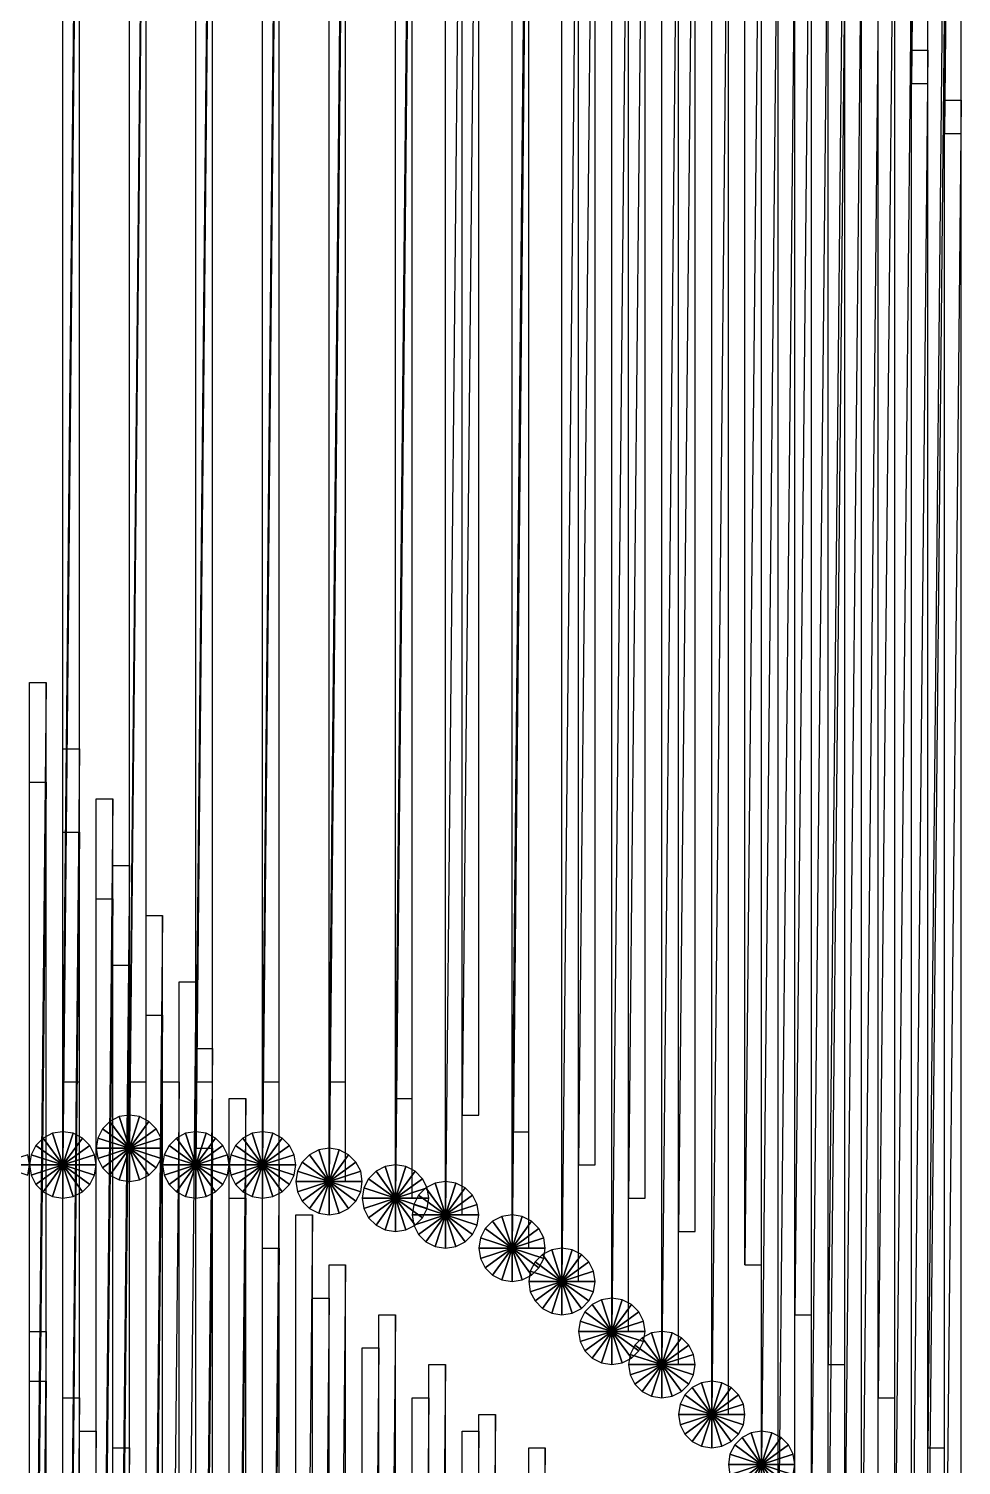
# Model space of a CAD drawing. Header units: metres. Extents: x -172 to 779, y -182 to 937.
# Drawn here: x 533 to 589, y 724 to 810.3 of the extents above; entities that cross this region are included whole.
import ezdxf

# ---------------------------------------------------------------- set-up
doc = ezdxf.new("R2010")
doc.units = ezdxf.units.M

msp = doc.modelspace()

# ---------------------------------------------------------------- linework, layer by layer
for points in [[(586, 807), (587, 807), (587, 908), (587.0001, 908.0001, 0.0001)], [(587, 908), (586, 807), (586, 908), (586.0001, 908.0001, 0.0001)], [(588, 804), (589, 804), (589, 905), (589.0001, 905.0001, 0.0001)], [(589, 905), (588, 804), (588, 905), (588.0001, 905.0001, 0.0001)], [(535, 747), (536, 747), (536, 848), (536.0001, 848.0001, 0.0001)], [(536, 848), (535, 747), (535, 848), (535.0001, 848.0001, 0.0001)], [(539, 747), (540, 747), (540, 848), (540.0001, 848.0001, 0.0001)], [(540, 848), (539, 747), (539, 848), (539.0001, 848.0001, 0.0001)], [(543, 747), (544, 747), (544, 848), (544.0001, 848.0001, 0.0001)], [(544, 848), (543, 747), (543, 848), (543.0001, 848.0001, 0.0001)], [(547, 747), (548, 747), (548, 848), (548.0001, 848.0001, 0.0001)], [(548, 848), (547, 747), (547, 848), (547.0001, 848.0001, 0.0001)], [(551, 747), (552, 747), (552, 848), (552.0001, 848.0001, 0.0001)], [(552, 848), (551, 747), (551, 848), (551.0001, 848.0001, 0.0001)], [(555, 746), (556, 746), (556, 847), (556.0001, 847.0001, 0.0001)], [(556, 847), (555, 746), (555, 847), (555.0001, 847.0001, 0.0001)], [(559, 745), (560, 745), (560, 846), (560.0001, 846.0001, 0.0001)], [(560, 846), (559, 745), (559, 846), (559.0001, 846.0001, 0.0001)], [(562, 744), (563, 744), (563, 845), (563.0001, 845.0001, 0.0001)], [(563, 845), (562, 744), (562, 845), (562.0001, 845.0001, 0.0001)], [(539, 743), (540, 743), (540, 844), (540.0001, 844.0001, 0.0001)], [(540, 844), (539, 743), (539, 844), (539.0001, 844.0001, 0.0001)], [(535, 742), (536, 742), (536, 843), (536.0001, 843.0001, 0.0001)], [(536, 843), (535, 742), (535, 843), (535.0001, 843.0001, 0.0001)], [(543, 742), (544, 742), (544, 843), (544.0001, 843.0001, 0.0001)], [(544, 843), (543, 742), (543, 843), (543.0001, 843.0001, 0.0001)], [(547, 742), (548, 742), (548, 843), (548.0001, 843.0001, 0.0001)], [(548, 843), (547, 742), (547, 843), (547.0001, 843.0001, 0.0001)], [(566, 742), (567, 742), (567, 843), (567.0001, 843.0001, 0.0001)], [(567, 843), (566, 742), (566, 843), (566.0001, 843.0001, 0.0001)], [(551, 741), (552, 741), (552, 842), (552.0001, 842.0001, 0.0001)], [(552, 842), (551, 741), (551, 842), (551.0001, 842.0001, 0.0001)], [(555, 740), (556, 740), (556, 841), (556.0001, 841.0001, 0.0001)], [(556, 841), (555, 740), (555, 841), (555.0001, 841.0001, 0.0001)], [(569, 740), (570, 740), (570, 841), (570.0001, 841.0001, 0.0001)], [(570, 841), (569, 740), (569, 841), (569.0001, 841.0001, 0.0001)], [(558, 739), (559, 739), (559, 840), (559.0001, 840.0001, 0.0001)], [(559, 840), (558, 739), (558, 840), (558.0001, 840.0001, 0.0001)], [(572, 738), (573, 738), (573, 839), (573.0001, 839.0001, 0.0001)], [(573, 839), (572, 738), (572, 839), (572.0001, 839.0001, 0.0001)], [(562, 737), (563, 737), (563, 838), (563.0001, 838.0001, 0.0001)], [(563, 838), (562, 737), (562, 838), (562.0001, 838.0001, 0.0001)], [(576, 736), (577, 736), (577, 837), (577.0001, 837.0001, 0.0001)], [(577, 837), (576, 736), (576, 837), (576.0001, 837.0001, 0.0001)], [(565, 735), (566, 735), (566, 836), (566.0001, 836.0001, 0.0001)], [(566, 836), (565, 735), (565, 836), (565.0001, 836.0001, 0.0001)], [(579, 733), (580, 733), (580, 834), (580.0001, 834.0001, 0.0001)], [(580, 834), (579, 733), (579, 834), (579.0001, 834.0001, 0.0001)], [(568, 732), (569, 732), (569, 833), (569.0001, 833.0001, 0.0001)], [(569, 833), (568, 732), (568, 833), (568.0001, 833.0001, 0.0001)], [(571, 730), (572, 730), (572, 831), (572.0001, 831.0001, 0.0001)], [(572, 831), (571, 730), (571, 831), (571.0001, 831.0001, 0.0001)], [(581, 730), (582, 730), (582, 831), (582.0001, 831.0001, 0.0001)], [(582, 831), (581, 730), (581, 831), (581.0001, 831.0001, 0.0001)], [(584, 728), (585, 728), (585, 829), (585.0001, 829.0001, 0.0001)], [(585, 829), (584, 728), (584, 829), (584.0001, 829.0001, 0.0001)], [(574, 727), (575, 727), (575, 828), (575.0001, 828.0001, 0.0001)], [(575, 828), (574, 727), (574, 828), (574.0001, 828.0001, 0.0001)], [(587, 725), (588, 725), (588, 826), (588.0001, 826.0001, 0.0001)], [(588, 826), (587, 725), (587, 826), (587.0001, 826.0001, 0.0001)], [(577, 724), (578, 724), (578, 825), (578.0001, 825.0001, 0.0001)], [(578, 825), (577, 724), (577, 825), (577.0001, 825.0001, 0.0001)], [(580, 721), (581, 721), (581, 822), (581.0001, 822.0001, 0.0001)], [(581, 822), (580, 721), (580, 822), (580.0001, 822.0001, 0.0001)], [(582, 718), (583, 718), (583, 819), (583.0001, 819.0001, 0.0001)], [(583, 819), (582, 718), (582, 819), (582.0001, 819.0001, 0.0001)], [(578, 717), (579, 717), (579, 818), (579.0001, 818.0001, 0.0001)], [(579, 818), (578, 717), (578, 818), (578.0001, 818.0001, 0.0001)], [(585, 715), (586, 715), (586, 816), (586.0001, 816.0001, 0.0001)], [(586, 816), (585, 715), (585, 816), (585.0001, 816.0001, 0.0001)], [(581, 714), (582, 714), (582, 815), (582.0001, 815.0001, 0.0001)], [(582, 815), (581, 714), (581, 815), (581.0001, 815.0001, 0.0001)], [(587, 712), (588, 712), (588, 813), (588.0001, 813.0001, 0.0001)], [(588, 813), (587, 712), (587, 813), (587.0001, 813.0001, 0.0001)], [(583, 711), (584, 711), (584, 812), (584.0001, 812.0001, 0.0001)], [(584, 812), (583, 711), (583, 812), (583.0001, 812.0001, 0.0001)], [(586, 708), (587, 708), (587, 809), (587.0001, 809.0001, 0.0001)], [(587, 809), (586, 708), (586, 809), (586.0001, 809.0001, 0.0001)], [(588, 705), (589, 705), (589, 806), (589.0001, 806.0001, 0.0001)], [(589, 806), (588, 705), (588, 806), (588.0001, 806.0001, 0.0001)], [(533, 670), (534, 670), (534, 771), (534.0001, 771.0001, 0.0001)], [(534, 771), (533, 670), (533, 771), (533.0001, 771.0001, 0.0001)], [(535, 666), (536, 666), (536, 767), (536.0001, 767.0001, 0.0001)], [(536, 767), (535, 666), (535, 767), (535.0001, 767.0001, 0.0001)], [(533, 664), (534, 664), (534, 765), (534.0001, 765.0001, 0.0001)], [(534, 765), (533, 664), (533, 765), (533.0001, 765.0001, 0.0001)], [(537, 663), (538, 663), (538, 764), (538.0001, 764.0001, 0.0001)], [(538, 764), (537, 663), (537, 764), (537.0001, 764.0001, 0.0001)], [(535, 661), (536, 661), (536, 762), (536.0001, 762.0001, 0.0001)], [(536, 762), (535, 661), (535, 762), (535.0001, 762.0001, 0.0001)], [(538, 659), (539, 659), (539, 760), (539.0001, 760.0001, 0.0001)], [(539, 760), (538, 659), (538, 760), (538.0001, 760.0001, 0.0001)], [(537, 657), (538, 657), (538, 758), (538.0001, 758.0001, 0.0001)], [(538, 758), (537, 657), (537, 758), (537.0001, 758.0001, 0.0001)], [(540, 656), (541, 656), (541, 757), (541.0001, 757.0001, 0.0001)], [(541, 757), (540, 656), (540, 757), (540.0001, 757.0001, 0.0001)], [(538, 653), (539, 653), (539, 754), (539.0001, 754.0001, 0.0001)], [(539, 754), (538, 653), (538, 754), (538.0001, 754.0001, 0.0001)], [(542, 652), (543, 652), (543, 753), (543.0001, 753.0001, 0.0001)], [(543, 753), (542, 652), (542, 753), (542.0001, 753.0001, 0.0001)], [(540, 650), (541, 650), (541, 751), (541.0001, 751.0001, 0.0001)], [(541, 751), (540, 650), (540, 751), (540.0001, 751.0001, 0.0001)], [(543, 648), (544, 648), (544, 749), (544.0001, 749.0001, 0.0001)], [(544, 749), (543, 648), (543, 749), (543.0001, 749.0001, 0.0001)], [(541, 646), (542, 646), (542, 747), (542.0001, 747.0001, 0.0001)], [(542, 747), (541, 646), (541, 747), (541.0001, 747.0001, 0.0001)], [(545, 645), (546, 645), (546, 746), (546.0001, 746.0001, 0.0001)], [(546, 746), (545, 645), (545, 746), (545.0001, 746.0001, 0.0001)], [(539, 743), (537.8244, 744.61804), (537.38196, 744.1756), (537.3821, 744.1757, 0.0001)], [(539, 743), (538.38196, 744.9021), (537.8244, 744.61804), (537.8245, 744.61816, 0.0001)], [(539, 743), (539, 745), (538.38196, 744.9021), (538.3821, 744.9022, 0.0001)], [(539, 743), (539.61804, 744.9021), (539, 745), (539.0001, 745.0001, 0.0001)], [(539, 743), (540.1756, 744.61804), (539.61804, 744.9021), (539.61816, 744.9022, 0.0001)], [(539, 743), (540.61804, 744.1756), (540.1756, 744.61804), (540.1757, 744.61816, 0.0001)], [(535, 742), (533.8244, 743.61804), (533.38196, 743.1756), (533.3821, 743.1757, 0.0001)], [(535, 742), (534.38196, 743.9021), (533.8244, 743.61804), (533.8245, 743.61816, 0.0001)], [(535, 742), (535, 744), (534.38196, 743.9021), (534.3821, 743.9022, 0.0001)], [(535, 742), (535.61804, 743.9021), (535, 744), (535.0001, 744.0001, 0.0001)], [(535, 742), (536.1756, 743.61804), (535.61804, 743.9021), (535.61816, 743.9022, 0.0001)], [(535, 742), (536.61804, 743.1756), (536.1756, 743.61804), (536.1757, 743.61816, 0.0001)], [(539, 743), (537.0979, 743.61804), (537, 743), (537.0001, 743.0001, 0.0001)], [(539, 743), (537.38196, 744.1756), (537.0979, 743.61804), (537.098, 743.61816, 0.0001)], [(539, 743), (540.9021, 743.61804), (540.61804, 744.1756), (540.61816, 744.1757, 0.0001)], [(539, 743), (541, 743), (540.9021, 743.61804), (540.9022, 743.61816, 0.0001)], [(543, 742), (541.8244, 743.61804), (541.38196, 743.1756), (541.3821, 743.1757, 0.0001)], [(543, 742), (542.38196, 743.9021), (541.8244, 743.61804), (541.8245, 743.61816, 0.0001)], [(543, 742), (543, 744), (542.38196, 743.9021), (542.3821, 743.9022, 0.0001)], [(543, 742), (543.61804, 743.9021), (543, 744), (543.0001, 744.0001, 0.0001)], [(543, 742), (544.1756, 743.61804), (543.61804, 743.9021), (543.61816, 743.9022, 0.0001)], [(543, 742), (544.61804, 743.1756), (544.1756, 743.61804), (544.1757, 743.61816, 0.0001)], [(547, 742), (545.8244, 743.61804), (545.38196, 743.1756), (545.3821, 743.1757, 0.0001)], [(547, 742), (546.38196, 743.9021), (545.8244, 743.61804), (545.8245, 743.61816, 0.0001)], [(547, 742), (547, 744), (546.38196, 743.9021), (546.3821, 743.9022, 0.0001)], [(547, 742), (547.61804, 743.9021), (547, 744), (547.0001, 744.0001, 0.0001)], [(547, 742), (548.1756, 743.61804), (547.61804, 743.9021), (547.61816, 743.9022, 0.0001)], [(547, 742), (548.61804, 743.1756), (548.1756, 743.61804), (548.1757, 743.61816, 0.0001)], [(531, 742), (533, 742), (532.9021, 742.61804), (532.9022, 742.61816, 0.0001)], [(535, 742), (533.0979, 742.61804), (533, 742), (533.0001, 742.0001, 0.0001)], [(535, 742), (533.38196, 743.1756), (533.0979, 742.61804), (533.098, 742.61816, 0.0001)], [(535, 742), (536.9021, 742.61804), (536.61804, 743.1756), (536.61816, 743.1757, 0.0001)], [(535, 742), (537, 742), (536.9021, 742.61804), (536.9022, 742.61816, 0.0001)], [(539, 743), (537, 743), (537.0979, 742.38196), (537.098, 742.3821, 0.0001)], [(539, 743), (537.0979, 742.38196), (537.38196, 741.8244), (537.3821, 741.8245, 0.0001)], [(539, 743), (537.38196, 741.8244), (537.8244, 741.38196), (537.8245, 741.3821, 0.0001)], [(539, 743), (537.8244, 741.38196), (538.38196, 741.0979), (538.3821, 741.098, 0.0001)], [(539, 743), (538.38196, 741.0979), (539, 741), (539.0001, 741.0001, 0.0001)], [(539, 743), (540.9021, 742.38196), (541, 743), (541.0001, 743.0001, 0.0001)], [(539, 743), (539, 741), (539.61804, 741.0979), (539.61816, 741.098, 0.0001)], [(539, 743), (539.61804, 741.0979), (540.1756, 741.38196), (540.1757, 741.3821, 0.0001)], [(539, 743), (540.1756, 741.38196), (540.61804, 741.8244), (540.61816, 741.8245, 0.0001)], [(539, 743), (540.61804, 741.8244), (540.9021, 742.38196), (540.9022, 742.3821, 0.0001)], [(543, 742), (541.0979, 742.61804), (541, 742), (541.0001, 742.0001, 0.0001)], [(543, 742), (541.38196, 743.1756), (541.0979, 742.61804), (541.098, 742.61816, 0.0001)], [(543, 742), (544.9021, 742.61804), (544.61804, 743.1756), (544.61816, 743.1757, 0.0001)], [(543, 642), (544, 642), (544, 743), (544.0001, 743.0001, 0.0001)], [(544, 743), (543, 642), (543, 743), (543.0001, 743.0001, 0.0001)], [(543, 742), (545, 742), (544.9021, 742.61804), (544.9022, 742.61816, 0.0001)], [(547, 742), (545.0979, 742.61804), (545, 742), (545.0001, 742.0001, 0.0001)], [(547, 742), (545.38196, 743.1756), (545.0979, 742.61804), (545.098, 742.61816, 0.0001)], [(547, 742), (548.9021, 742.61804), (548.61804, 743.1756), (548.61816, 743.1757, 0.0001)], [(547, 742), (549, 742), (548.9021, 742.61804), (548.9022, 742.61816, 0.0001)], [(551, 741), (549.8244, 742.61804), (549.38196, 742.1756), (549.3821, 742.1757, 0.0001)], [(551, 741), (550.38196, 742.9021), (549.8244, 742.61804), (549.8245, 742.61816, 0.0001)], [(551, 741), (551, 743), (550.38196, 742.9021), (550.3821, 742.9022, 0.0001)], [(551, 741), (551.61804, 742.9021), (551, 743), (551.0001, 743.0001, 0.0001)], [(551, 741), (552.1756, 742.61804), (551.61804, 742.9021), (551.61816, 742.9022, 0.0001)], [(551, 741), (552.61804, 742.1756), (552.1756, 742.61804), (552.1757, 742.61816, 0.0001)], [(531, 742), (532.9021, 741.38196), (533, 742), (533.0001, 742.0001, 0.0001)], [(535, 742), (533, 742), (533.0979, 741.38196), (533.098, 741.3821, 0.0001)], [(535, 742), (533.0979, 741.38196), (533.38196, 740.8244), (533.3821, 740.8245, 0.0001)], [(535, 742), (533.38196, 740.8244), (533.8244, 740.38196), (533.8245, 740.3821, 0.0001)], [(535, 742), (533.8244, 740.38196), (534.38196, 740.0979), (534.3821, 740.098, 0.0001)], [(535, 742), (534.38196, 740.0979), (535, 740), (535.0001, 740.0001, 0.0001)], [(535, 742), (536.9021, 741.38196), (537, 742), (537.0001, 742.0001, 0.0001)], [(535, 742), (535, 740), (535.61804, 740.0979), (535.61816, 740.098, 0.0001)], [(535, 742), (535.61804, 740.0979), (536.1756, 740.38196), (536.1757, 740.3821, 0.0001)], [(535, 742), (536.1756, 740.38196), (536.61804, 740.8244), (536.61816, 740.8245, 0.0001)], [(535, 742), (536.61804, 740.8244), (536.9021, 741.38196), (536.9022, 741.3821, 0.0001)], [(543, 742), (541, 742), (541.0979, 741.38196), (541.098, 741.3821, 0.0001)], [(543, 742), (541.0979, 741.38196), (541.38196, 740.8244), (541.3821, 740.8245, 0.0001)], [(543, 742), (541.38196, 740.8244), (541.8244, 740.38196), (541.8245, 740.3821, 0.0001)], [(543, 742), (541.8244, 740.38196), (542.38196, 740.0979), (542.3821, 740.098, 0.0001)], [(543, 742), (542.38196, 740.0979), (543, 740), (543.0001, 740.0001, 0.0001)], [(543, 742), (544.9021, 741.38196), (545, 742), (545.0001, 742.0001, 0.0001)], [(543, 742), (543, 740), (543.61804, 740.0979), (543.61816, 740.098, 0.0001)], [(543, 742), (543.61804, 740.0979), (544.1756, 740.38196), (544.1757, 740.3821, 0.0001)], [(543, 742), (544.1756, 740.38196), (544.61804, 740.8244), (544.61816, 740.8245, 0.0001)], [(543, 742), (544.61804, 740.8244), (544.9021, 741.38196), (544.9022, 741.3821, 0.0001)], [(547, 742), (545, 742), (545.0979, 741.38196), (545.098, 741.3821, 0.0001)], [(547, 742), (545.0979, 741.38196), (545.38196, 740.8244), (545.3821, 740.8245, 0.0001)], [(547, 742), (545.38196, 740.8244), (545.8244, 740.38196), (545.8245, 740.3821, 0.0001)], [(547, 742), (545.8244, 740.38196), (546.38196, 740.0979), (546.3821, 740.098, 0.0001)], [(547, 742), (546.38196, 740.0979), (547, 740), (547.0001, 740.0001, 0.0001)], [(547, 742), (548.9021, 741.38196), (549, 742), (549.0001, 742.0001, 0.0001)], [(547, 641), (548, 641), (548, 742), (548.0001, 742.0001, 0.0001)], [(548, 742), (547, 641), (547, 742), (547.0001, 742.0001, 0.0001)], [(547, 742), (547, 740), (547.61804, 740.0979), (547.61816, 740.098, 0.0001)], [(547, 742), (547.61804, 740.0979), (548.1756, 740.38196), (548.1757, 740.3821, 0.0001)], [(547, 742), (548.1756, 740.38196), (548.61804, 740.8244), (548.61816, 740.8245, 0.0001)], [(547, 742), (548.61804, 740.8244), (548.9021, 741.38196), (548.9022, 741.3821, 0.0001)], [(551, 741), (549.38196, 742.1756), (549.0979, 741.61804), (549.098, 741.61816, 0.0001)], [(551, 741), (552.9021, 741.61804), (552.61804, 742.1756), (552.61816, 742.1757, 0.0001)], [(555, 740), (554.38196, 741.9021), (553.8244, 741.61804), (553.8245, 741.61816, 0.0001)], [(555, 740), (555, 742), (554.38196, 741.9021), (554.3821, 741.9022, 0.0001)], [(555, 740), (555.61804, 741.9021), (555, 742), (555.0001, 742.0001, 0.0001)], [(555, 740), (556.1756, 741.61804), (555.61804, 741.9021), (555.61816, 741.9022, 0.0001)], [(551, 741), (549.0979, 741.61804), (549, 741), (549.0001, 741.0001, 0.0001)], [(551, 741), (549, 741), (549.0979, 740.38196), (549.098, 740.3821, 0.0001)], [(551, 741), (549.0979, 740.38196), (549.38196, 739.8244), (549.3821, 739.8245, 0.0001)], [(551, 741), (549.38196, 739.8244), (549.8244, 739.38196), (549.8245, 739.3821, 0.0001)], [(551, 741), (549.8244, 739.38196), (550.38196, 739.0979), (550.3821, 739.098, 0.0001)], [(551, 741), (550.38196, 739.0979), (551, 739), (551.0001, 739.0001, 0.0001)], [(551, 741), (553, 741), (552.9021, 741.61804), (552.9022, 741.61816, 0.0001)], [(551, 741), (552.9021, 740.38196), (553, 741), (553.0001, 741.0001, 0.0001)], [(551, 741), (551, 739), (551.61804, 739.0979), (551.61816, 739.098, 0.0001)], [(551, 741), (551.61804, 739.0979), (552.1756, 739.38196), (552.1757, 739.3821, 0.0001)], [(551, 741), (552.1756, 739.38196), (552.61804, 739.8244), (552.61816, 739.8245, 0.0001)], [(551, 741), (552.61804, 739.8244), (552.9021, 740.38196), (552.9022, 740.3821, 0.0001)], [(555, 740), (553.38196, 741.1756), (553.0979, 740.61804), (553.098, 740.61816, 0.0001)], [(555, 740), (553.8244, 741.61804), (553.38196, 741.1756), (553.3821, 741.1757, 0.0001)], [(555, 740), (556.61804, 741.1756), (556.1756, 741.61804), (556.1757, 741.61816, 0.0001)], [(555, 740), (556.9021, 740.61804), (556.61804, 741.1756), (556.61816, 741.1757, 0.0001)], [(558, 739), (557.38196, 740.9021), (556.8244, 740.61804), (556.8245, 740.61816, 0.0001)], [(558, 739), (558, 741), (557.38196, 740.9021), (557.3821, 740.9022, 0.0001)], [(558, 739), (558.61804, 740.9021), (558, 741), (558.0001, 741.0001, 0.0001)], [(558, 739), (559.1756, 740.61804), (558.61804, 740.9021), (558.61816, 740.9022, 0.0001)], [(545, 639), (546, 639), (546, 740), (546.0001, 740.0001, 0.0001)], [(546, 740), (545, 639), (545, 740), (545.0001, 740.0001, 0.0001)], [(555, 740), (553.0979, 740.61804), (553, 740), (553.0001, 740.0001, 0.0001)], [(555, 740), (553, 740), (553.0979, 739.38196), (553.098, 739.3821, 0.0001)], [(555, 740), (553.0979, 739.38196), (553.38196, 738.8244), (553.3821, 738.8245, 0.0001)], [(555, 740), (553.38196, 738.8244), (553.8244, 738.38196), (553.8245, 738.3821, 0.0001)], [(555, 740), (553.8244, 738.38196), (554.38196, 738.0979), (554.3821, 738.098, 0.0001)], [(555, 740), (554.38196, 738.0979), (555, 738), (555.0001, 738.0001, 0.0001)], [(555, 740), (557, 740), (556.9021, 740.61804), (556.9022, 740.61816, 0.0001)], [(555, 740), (556.9021, 739.38196), (557, 740), (557.0001, 740.0001, 0.0001)], [(555, 740), (555, 738), (555.61804, 738.0979), (555.61816, 738.098, 0.0001)], [(555, 740), (555.61804, 738.0979), (556.1756, 738.38196), (556.1757, 738.3821, 0.0001)], [(555, 740), (556.1756, 738.38196), (556.61804, 738.8244), (556.61816, 738.8245, 0.0001)], [(555, 740), (556.61804, 738.8244), (556.9021, 739.38196), (556.9022, 739.3821, 0.0001)], [(558, 739), (556.38196, 740.1756), (556.0979, 739.61804), (556.098, 739.61816, 0.0001)], [(558, 739), (556.8244, 740.61804), (556.38196, 740.1756), (556.3821, 740.1757, 0.0001)], [(558, 739), (559.61804, 740.1756), (559.1756, 740.61804), (559.1757, 740.61816, 0.0001)], [(558, 739), (559.9021, 739.61804), (559.61804, 740.1756), (559.61816, 740.1757, 0.0001)], [(558, 739), (556.0979, 739.61804), (556, 739), (556.0001, 739.0001, 0.0001)], [(558, 739), (560, 739), (559.9021, 739.61804), (559.9022, 739.61816, 0.0001)], [(549, 638), (550, 638), (550, 739), (550.0001, 739.0001, 0.0001)], [(550, 739), (549, 638), (549, 739), (549.0001, 739.0001, 0.0001)], [(558, 739), (556, 739), (556.0979, 738.38196), (556.098, 738.3821, 0.0001)], [(558, 739), (556.0979, 738.38196), (556.38196, 737.8244), (556.3821, 737.8245, 0.0001)], [(558, 739), (556.38196, 737.8244), (556.8244, 737.38196), (556.8245, 737.3821, 0.0001)], [(558, 739), (556.8244, 737.38196), (557.38196, 737.0979), (557.3821, 737.098, 0.0001)], [(558, 739), (557.38196, 737.0979), (558, 737), (558.0001, 737.0001, 0.0001)], [(558, 739), (559.9021, 738.38196), (560, 739), (560.0001, 739.0001, 0.0001)], [(558, 739), (558, 737), (558.61804, 737.0979), (558.61816, 737.098, 0.0001)], [(558, 739), (558.61804, 737.0979), (559.1756, 737.38196), (559.1757, 737.3821, 0.0001)], [(558, 739), (559.1756, 737.38196), (559.61804, 737.8244), (559.61816, 737.8245, 0.0001)], [(558, 739), (559.61804, 737.8244), (559.9021, 738.38196), (559.9022, 738.3821, 0.0001)], [(562, 737), (560.38196, 738.1756), (560.0979, 737.61804), (560.098, 737.61816, 0.0001)], [(562, 737), (560.8244, 738.61804), (560.38196, 738.1756), (560.3821, 738.1757, 0.0001)], [(562, 737), (561.38196, 738.9021), (560.8244, 738.61804), (560.8245, 738.61816, 0.0001)], [(562, 737), (562, 739), (561.38196, 738.9021), (561.3821, 738.9022, 0.0001)], [(562, 737), (562.61804, 738.9021), (562, 739), (562.0001, 739.0001, 0.0001)], [(562, 737), (563.1756, 738.61804), (562.61804, 738.9021), (562.61816, 738.9022, 0.0001)], [(562, 737), (563.61804, 738.1756), (563.1756, 738.61804), (563.1757, 738.61816, 0.0001)], [(562, 737), (563.9021, 737.61804), (563.61804, 738.1756), (563.61816, 738.1757, 0.0001)], [(562, 737), (560.0979, 737.61804), (560, 737), (560.0001, 737.0001, 0.0001)], [(562, 737), (564, 737), (563.9021, 737.61804), (563.9022, 737.61816, 0.0001)], [(547, 636), (548, 636), (548, 737), (548.0001, 737.0001, 0.0001)], [(548, 737), (547, 636), (547, 737), (547.0001, 737.0001, 0.0001)], [(562, 737), (560, 737), (560.0979, 736.38196), (560.098, 736.3821, 0.0001)], [(562, 737), (560.0979, 736.38196), (560.38196, 735.8244), (560.3821, 735.8245, 0.0001)], [(562, 737), (560.38196, 735.8244), (560.8244, 735.38196), (560.8245, 735.3821, 0.0001)], [(562, 737), (560.8244, 735.38196), (561.38196, 735.0979), (561.3821, 735.098, 0.0001)], [(562, 737), (561.38196, 735.0979), (562, 735), (562.0001, 735.0001, 0.0001)], [(562, 737), (563.9021, 736.38196), (564, 737), (564.0001, 737.0001, 0.0001)], [(562, 737), (562, 735), (562.61804, 735.0979), (562.61816, 735.098, 0.0001)], [(562, 737), (562.61804, 735.0979), (563.1756, 735.38196), (563.1757, 735.3821, 0.0001)], [(562, 737), (563.1756, 735.38196), (563.61804, 735.8244), (563.61816, 735.8245, 0.0001)], [(562, 737), (563.61804, 735.8244), (563.9021, 736.38196), (563.9022, 736.3821, 0.0001)], [(565, 735), (563.8244, 736.61804), (563.38196, 736.1756), (563.3821, 736.1757, 0.0001)], [(565, 735), (564.38196, 736.9021), (563.8244, 736.61804), (563.8245, 736.61816, 0.0001)], [(565, 735), (565, 737), (564.38196, 736.9021), (564.3821, 736.9022, 0.0001)], [(565, 735), (565.61804, 736.9021), (565, 737), (565.0001, 737.0001, 0.0001)], [(565, 735), (566.1756, 736.61804), (565.61804, 736.9021), (565.61816, 736.9022, 0.0001)], [(565, 735), (566.61804, 736.1756), (566.1756, 736.61804), (566.1757, 736.61816, 0.0001)], [(551, 635), (552, 635), (552, 736), (552.0001, 736.0001, 0.0001)], [(552, 736), (551, 635), (551, 736), (551.0001, 736.0001, 0.0001)], [(565, 735), (563.0979, 735.61804), (563, 735), (563.0001, 735.0001, 0.0001)], [(565, 735), (563.38196, 736.1756), (563.0979, 735.61804), (563.098, 735.61816, 0.0001)], [(565, 735), (566.9021, 735.61804), (566.61804, 736.1756), (566.61816, 736.1757, 0.0001)], [(565, 735), (567, 735), (566.9021, 735.61804), (566.9022, 735.61816, 0.0001)], [(565, 735), (563, 735), (563.0979, 734.38196), (563.098, 734.3821, 0.0001)], [(565, 735), (563.0979, 734.38196), (563.38196, 733.8244), (563.3821, 733.8245, 0.0001)], [(565, 735), (563.38196, 733.8244), (563.8244, 733.38196), (563.8245, 733.3821, 0.0001)], [(565, 735), (563.8244, 733.38196), (564.38196, 733.0979), (564.3821, 733.098, 0.0001)], [(565, 735), (564.38196, 733.0979), (565, 733), (565.0001, 733.0001, 0.0001)], [(565, 735), (566.9021, 734.38196), (567, 735), (567.0001, 735.0001, 0.0001)], [(565, 735), (565, 733), (565.61804, 733.0979), (565.61816, 733.098, 0.0001)], [(565, 735), (565.61804, 733.0979), (566.1756, 733.38196), (566.1757, 733.3821, 0.0001)], [(565, 735), (566.1756, 733.38196), (566.61804, 733.8244), (566.61816, 733.8245, 0.0001)], [(565, 735), (566.61804, 733.8244), (566.9021, 734.38196), (566.9022, 734.3821, 0.0001)], [(550, 633), (551, 633), (551, 734), (551.0001, 734.0001, 0.0001)], [(551, 734), (550, 633), (550, 734), (550.0001, 734.0001, 0.0001)], [(568, 732), (567.38196, 733.9021), (566.8244, 733.61804), (566.8245, 733.61816, 0.0001)], [(568, 732), (568, 734), (567.38196, 733.9021), (567.3821, 733.9022, 0.0001)], [(568, 732), (568.61804, 733.9021), (568, 734), (568.0001, 734.0001, 0.0001)], [(568, 732), (569.1756, 733.61804), (568.61804, 733.9021), (568.61816, 733.9022, 0.0001)], [(554, 632), (555, 632), (555, 733), (555.0001, 733.0001, 0.0001)], [(555, 733), (554, 632), (554, 733), (554.0001, 733.0001, 0.0001)], [(568, 732), (566.38196, 733.1756), (566.0979, 732.61804), (566.098, 732.61816, 0.0001)], [(568, 732), (566.8244, 733.61804), (566.38196, 733.1756), (566.3821, 733.1757, 0.0001)], [(568, 732), (569.61804, 733.1756), (569.1756, 733.61804), (569.1757, 733.61816, 0.0001)], [(568, 732), (569.9021, 732.61804), (569.61804, 733.1756), (569.61816, 733.1757, 0.0001)], [(568, 732), (566.0979, 732.61804), (566, 732), (566.0001, 732.0001, 0.0001)], [(568, 732), (570, 732), (569.9021, 732.61804), (569.9022, 732.61816, 0.0001)], [(533, 631), (534, 631), (534, 732), (534.0001, 732.0001, 0.0001)], [(534, 732), (533, 631), (533, 732), (533.0001, 732.0001, 0.0001)], [(568, 732), (566, 732), (566.0979, 731.38196), (566.098, 731.3821, 0.0001)], [(568, 732), (566.0979, 731.38196), (566.38196, 730.8244), (566.3821, 730.8245, 0.0001)], [(568, 732), (566.38196, 730.8244), (566.8244, 730.38196), (566.8245, 730.3821, 0.0001)], [(568, 732), (566.8244, 730.38196), (567.38196, 730.0979), (567.3821, 730.098, 0.0001)], [(568, 732), (567.38196, 730.0979), (568, 730), (568.0001, 730.0001, 0.0001)], [(568, 732), (569.9021, 731.38196), (570, 732), (570.0001, 732.0001, 0.0001)], [(568, 732), (568, 730), (568.61804, 730.0979), (568.61816, 730.098, 0.0001)], [(568, 732), (568.61804, 730.0979), (569.1756, 730.38196), (569.1757, 730.3821, 0.0001)], [(568, 732), (569.1756, 730.38196), (569.61804, 730.8244), (569.61816, 730.8245, 0.0001)], [(568, 732), (569.61804, 730.8244), (569.9021, 731.38196), (569.9022, 731.3821, 0.0001)], [(571, 730), (569.8244, 731.61804), (569.38196, 731.1756), (569.3821, 731.1757, 0.0001)], [(571, 730), (570.38196, 731.9021), (569.8244, 731.61804), (569.8245, 731.61816, 0.0001)], [(571, 730), (571, 732), (570.38196, 731.9021), (570.3821, 731.9022, 0.0001)], [(571, 730), (571.61804, 731.9021), (571, 732), (571.0001, 732.0001, 0.0001)], [(571, 730), (572.1756, 731.61804), (571.61804, 731.9021), (571.61816, 731.9022, 0.0001)], [(571, 730), (572.61804, 731.1756), (572.1756, 731.61804), (572.1757, 731.61816, 0.0001)], [(553, 630), (554, 630), (554, 731), (554.0001, 731.0001, 0.0001)], [(554, 731), (553, 630), (553, 731), (553.0001, 731.0001, 0.0001)], [(571, 730), (569.0979, 730.61804), (569, 730), (569.0001, 730.0001, 0.0001)], [(571, 730), (569.38196, 731.1756), (569.0979, 730.61804), (569.098, 730.61816, 0.0001)], [(571, 730), (572.9021, 730.61804), (572.61804, 731.1756), (572.61816, 731.1757, 0.0001)], [(571, 730), (573, 730), (572.9021, 730.61804), (572.9022, 730.61816, 0.0001)], [(557, 629), (558, 629), (558, 730), (558.0001, 730.0001, 0.0001)], [(558, 730), (557, 629), (557, 730), (557.0001, 730.0001, 0.0001)], [(571, 730), (569, 730), (569.0979, 729.38196), (569.098, 729.3821, 0.0001)], [(571, 730), (569.0979, 729.38196), (569.38196, 728.8244), (569.3821, 728.8245, 0.0001)], [(571, 730), (569.38196, 728.8244), (569.8244, 728.38196), (569.8245, 728.3821, 0.0001)], [(571, 730), (569.8244, 728.38196), (570.38196, 728.0979), (570.3821, 728.098, 0.0001)], [(571, 730), (570.38196, 728.0979), (571, 728), (571.0001, 728.0001, 0.0001)], [(571, 730), (572.9021, 729.38196), (573, 730), (573.0001, 730.0001, 0.0001)], [(571, 730), (571, 728), (571.61804, 728.0979), (571.61816, 728.098, 0.0001)], [(571, 730), (571.61804, 728.0979), (572.1756, 728.38196), (572.1757, 728.3821, 0.0001)], [(571, 730), (572.1756, 728.38196), (572.61804, 728.8244), (572.61816, 728.8245, 0.0001)], [(571, 730), (572.61804, 728.8244), (572.9021, 729.38196), (572.9022, 729.3821, 0.0001)], [(533, 628), (534, 628), (534, 729), (534.0001, 729.0001, 0.0001)], [(534, 729), (533, 628), (533, 729), (533.0001, 729.0001, 0.0001)], [(574, 727), (573.38196, 728.9021), (572.8244, 728.61804), (572.8245, 728.61816, 0.0001)], [(574, 727), (574, 729), (573.38196, 728.9021), (573.3821, 728.9022, 0.0001)], [(574, 727), (574.61804, 728.9021), (574, 729), (574.0001, 729.0001, 0.0001)], [(574, 727), (575.1756, 728.61804), (574.61804, 728.9021), (574.61816, 728.9022, 0.0001)], [(535, 627), (536, 627), (536, 728), (536.0001, 728.0001, 0.0001)], [(536, 728), (535, 627), (535, 728), (535.0001, 728.0001, 0.0001)], [(556, 627), (557, 627), (557, 728), (557.0001, 728.0001, 0.0001)], [(557, 728), (556, 627), (556, 728), (556.0001, 728.0001, 0.0001)], [(574, 727), (572.38196, 728.1756), (572.0979, 727.61804), (572.098, 727.61816, 0.0001)], [(574, 727), (572.8244, 728.61804), (572.38196, 728.1756), (572.3821, 728.1757, 0.0001)], [(574, 727), (575.61804, 728.1756), (575.1756, 728.61804), (575.1757, 728.61816, 0.0001)], [(574, 727), (575.9021, 727.61804), (575.61804, 728.1756), (575.61816, 728.1757, 0.0001)], [(560, 626), (561, 626), (561, 727), (561.0001, 727.0001, 0.0001)], [(561, 727), (560, 626), (560, 727), (560.0001, 727.0001, 0.0001)], [(574, 727), (572.0979, 727.61804), (572, 727), (572.0001, 727.0001, 0.0001)], [(574, 727), (572, 727), (572.0979, 726.38196), (572.098, 726.3821, 0.0001)], [(574, 727), (572.0979, 726.38196), (572.38196, 725.8244), (572.3821, 725.8245, 0.0001)], [(574, 727), (572.38196, 725.8244), (572.8244, 725.38196), (572.8245, 725.3821, 0.0001)], [(574, 727), (572.8244, 725.38196), (573.38196, 725.0979), (573.3821, 725.098, 0.0001)], [(574, 727), (573.38196, 725.0979), (574, 725), (574.0001, 725.0001, 0.0001)], [(574, 727), (576, 727), (575.9021, 727.61804), (575.9022, 727.61816, 0.0001)], [(574, 727), (575.9021, 726.38196), (576, 727), (576.0001, 727.0001, 0.0001)], [(574, 727), (574, 725), (574.61804, 725.0979), (574.61816, 725.098, 0.0001)], [(574, 727), (574.61804, 725.0979), (575.1756, 725.38196), (575.1757, 725.3821, 0.0001)], [(574, 727), (575.1756, 725.38196), (575.61804, 725.8244), (575.61816, 725.8245, 0.0001)], [(574, 727), (575.61804, 725.8244), (575.9021, 726.38196), (575.9022, 726.3821, 0.0001)], [(536, 625), (537, 625), (537, 726), (537.0001, 726.0001, 0.0001)], [(537, 726), (536, 625), (536, 726), (536.0001, 726.0001, 0.0001)], [(559, 625), (560, 625), (560, 726), (560.0001, 726.0001, 0.0001)], [(560, 726), (559, 625), (559, 726), (559.0001, 726.0001, 0.0001)], [(577, 724), (575.8244, 725.61804), (575.38196, 725.1756), (575.3821, 725.1757, 0.0001)], [(577, 724), (576.38196, 725.9021), (575.8244, 725.61804), (575.8245, 725.61816, 0.0001)], [(577, 724), (577, 726), (576.38196, 725.9021), (576.3821, 725.9022, 0.0001)], [(577, 724), (577.61804, 725.9021), (577, 726), (577.0001, 726.0001, 0.0001)], [(577, 724), (578.1756, 725.61804), (577.61804, 725.9021), (577.61816, 725.9022, 0.0001)], [(577, 724), (578.61804, 725.1756), (578.1756, 725.61804), (578.1757, 725.61816, 0.0001)], [(538, 624), (539, 624), (539, 725), (539.0001, 725.0001, 0.0001)], [(539, 725), (538, 624), (538, 725), (538.0001, 725.0001, 0.0001)], [(563, 624), (564, 624), (564, 725), (564.0001, 725.0001, 0.0001)], [(564, 725), (563, 624), (563, 725), (563.0001, 725.0001, 0.0001)], [(577, 724), (575.0979, 724.61804), (575, 724), (575.0001, 724.0001, 0.0001)], [(577, 724), (575.38196, 725.1756), (575.0979, 724.61804), (575.098, 724.61816, 0.0001)], [(577, 724), (578.9021, 724.61804), (578.61804, 725.1756), (578.61816, 725.1757, 0.0001)], [(577, 724), (579, 724), (578.9021, 724.61804), (578.9022, 724.61816, 0.0001)], [(577, 724), (575, 724), (575.0979, 723.38196), (575.098, 723.3821, 0.0001)], [(577, 724), (575.0979, 723.38196), (575.38196, 722.8244), (575.3821, 722.8245, 0.0001)], [(577, 724), (575.38196, 722.8244), (575.8244, 722.38196), (575.8245, 722.3821, 0.0001)], [(577, 724), (575.8244, 722.38196), (576.38196, 722.0979), (576.3821, 722.098, 0.0001)], [(577, 724), (576.38196, 722.0979), (577, 722), (577.0001, 722.0001, 0.0001)], [(577, 724), (578.9021, 723.38196), (579, 724), (579.0001, 724.0001, 0.0001)], [(577, 724), (577, 722), (577.61804, 722.0979), (577.61816, 722.098, 0.0001)], [(577, 724), (577.61804, 722.0979), (578.1756, 722.38196), (578.1757, 722.3821, 0.0001)], [(577, 724), (578.1756, 722.38196), (578.61804, 722.8244), (578.61816, 722.8245, 0.0001)], [(577, 724), (578.61804, 722.8244), (578.9021, 723.38196), (578.9022, 723.3821, 0.0001)]]:
    msp.add_3dface(points)

doc.saveas('drawing.dxf')
